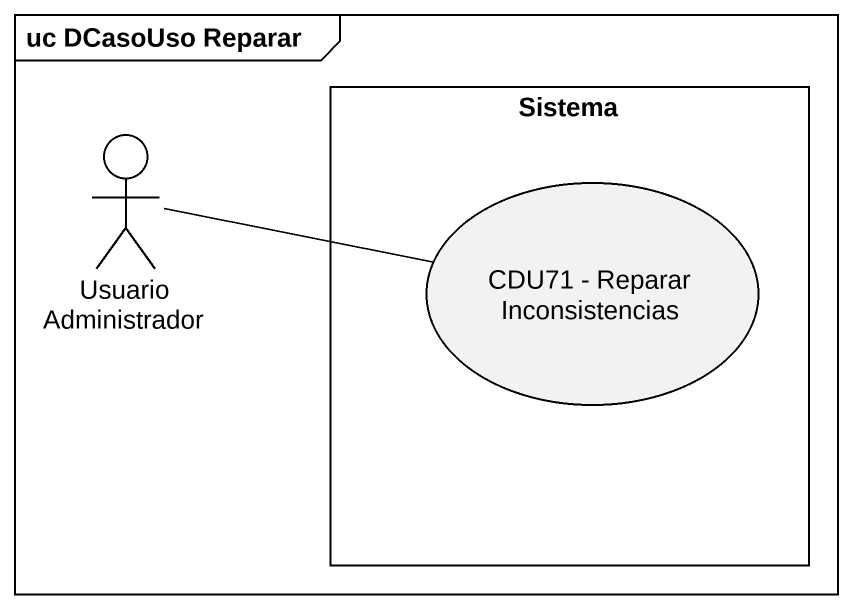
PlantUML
@startuml
mainframe uc DCasoUso Reparar
rectangle Sistema {
  usecase "CDU71 - Reparar Inconsistencias" as CDU71_Reparar
}
actor "Usuario Administrador" as Usuario_Administrador
Usuario_Administrador -right- CDU71_Reparar
@enduml
